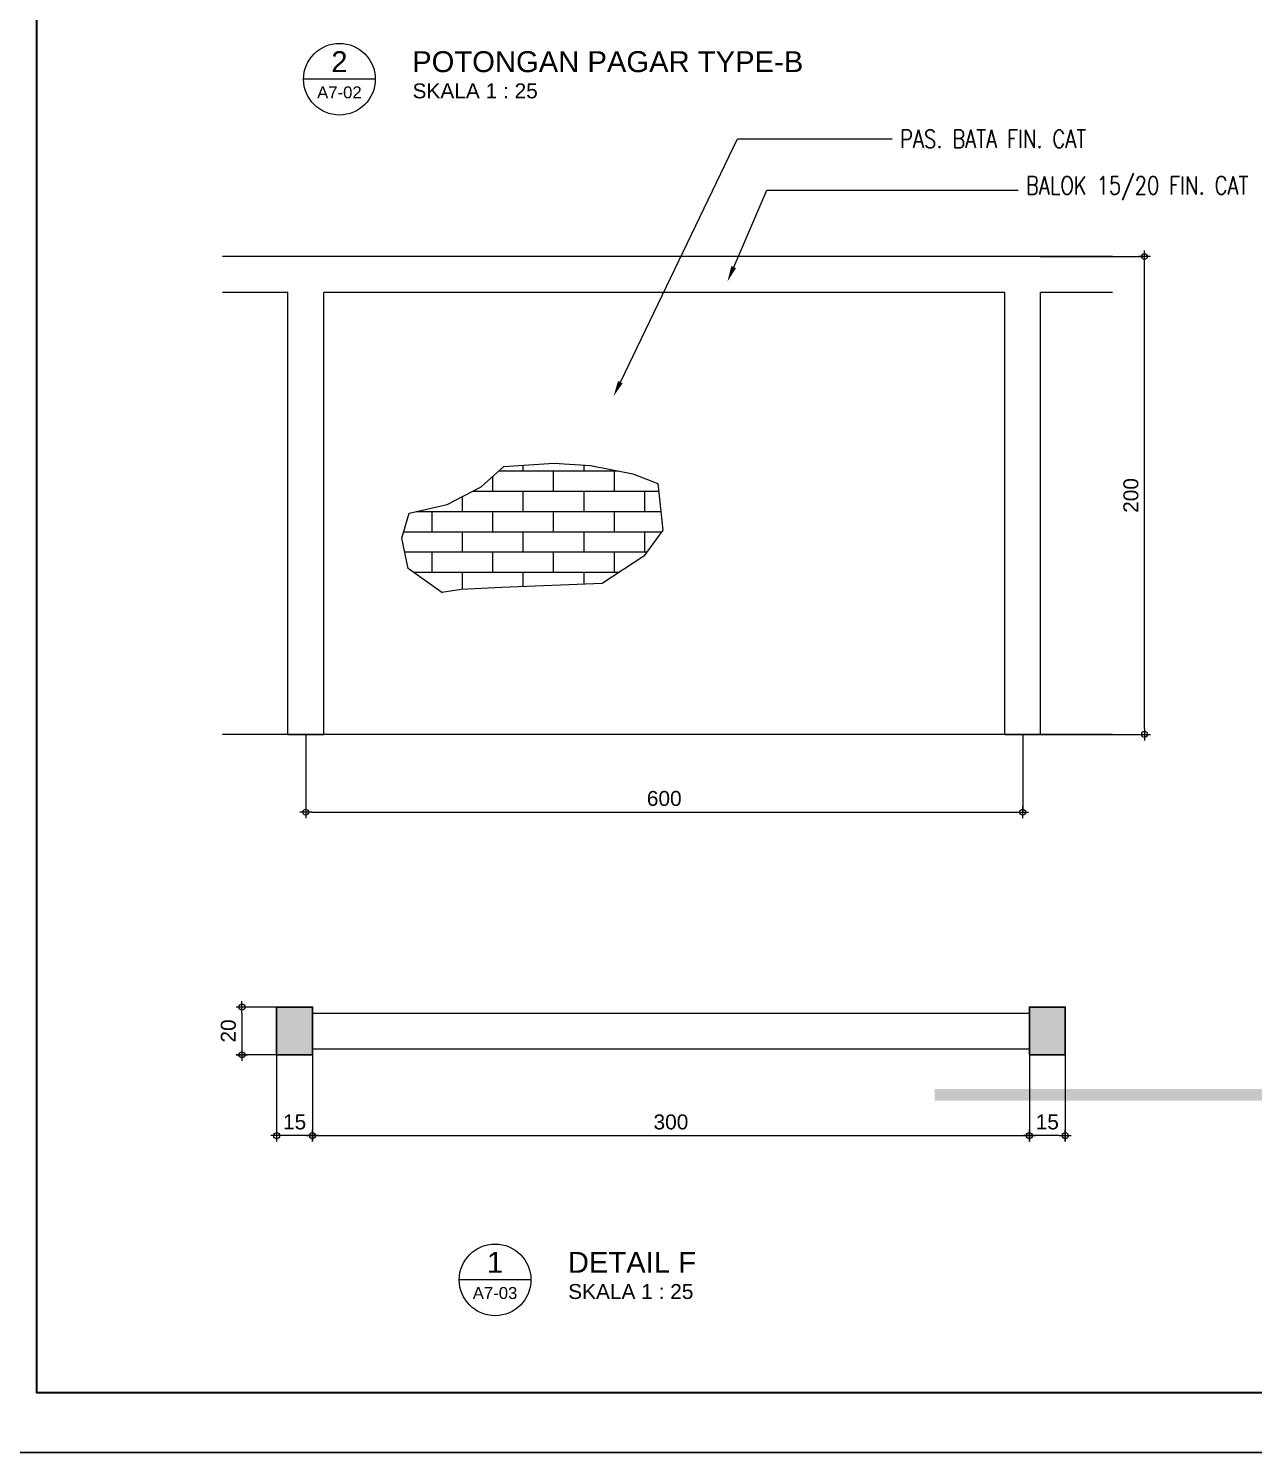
# Model space of a CAD drawing. Header units: millimetres. Extents: x -11 to 1625, y -267 to 195.
# Drawn here: x 828.08 to 848.58, y 8 to 31.84 of the extents above; entities that cross this region are included whole.
import ezdxf
from ezdxf import colors
from ezdxf.entities.mleader import LeaderData, LeaderLine
from ezdxf.enums import TextEntityAlignment as Align
from ezdxf.math import Vec2, Vec3

# ---------------------------------------------------------------- set-up
doc = ezdxf.new("R2010")
doc.units = ezdxf.units.MM
for name, color, linetype, lineweight in [('ARS DIN', 31, 'Continuous', 5), ('ARSIR', 2, 'Continuous', 5), ('CONCRETE', 8, 'Continuous', 5), ('DIMENSI', 8, 'Continuous', 9), ('dinding', 5, 'Continuous', 15), ('GRS KOP', 1, 'Continuous', 35), ('KOLOM', 1, 'Continuous', 30), ('kop', 7, 'Continuous', 20), ('not', 7, 'Continuous', 20), ('TEXT KETERANGAN', 7, 'Continuous', 9), ('u', 6, 'Continuous', 20)]:
    doc.layers.add(name, color=color, linetype=linetype, lineweight=lineweight)
doc.styles.add('ATTR', font='romans.shx', dxfattribs={"width": 0.8, "height": 1.735066})
doc.styles.add('BARU', font='complex.shx')
doc.styles.get("Standard").update_dxf_attribs({"font": 'ARIALUNI.TTF'})
doc.dimstyles.new('SK 50', dxfattribs={"dimtxt": 0.25, "dimasz": 0.1, "dimexe": 0, "dimexo": 0, "dimgap": 0.1, "dimtad": 1, "dimdec": 0, "dimlfac": 50, "dimzin": 12, "dimdsep": 46, "dimtxsty": 'Standard', "dimblk": 'BULAT', "dimcen": 0.1, "dimclrd": 256, "dimclre": 256, "dimclrt": 256, "dimadec": 0, "dimazin": 3, "dimtfac": 1, "dimtdec": 0, "dimtofl": 0, "dimtmove": 0, "dimatfit": 3, "dimldrblk": 'BULAT', "dimfxl": 0, "dimtolj": 1, "dimtzin": 0, "dimlwd": -1, "dimlwe": -1, "dimarcsym": 0})
doc.dimstyles.new('SK-25', dxfattribs={"dimtxt": 0.25, "dimasz": 0.1, "dimexe": 0.1, "dimexo": 0, "dimgap": 0.1, "dimtad": 1, "dimdec": 0, "dimlfac": 25, "dimzin": 12, "dimdsep": 46, "dimtxsty": 'Standard', "dimblk": 'BULAT', "dimcen": 0.1, "dimclrd": 256, "dimadec": 0, "dimazin": 3, "dimtfac": 1, "dimtdec": 0, "dimtofl": 0, "dimtmove": 0, "dimatfit": 3, "dimldrblk": 'BULAT', "dimfxl": 0, "dimtolj": 1, "dimtzin": 0, "dimarcsym": 0})

# ---------------------------------------------------------------- blocks, each defined once
blk = doc.blocks.new('kop')
at = {"layer": 'GRS KOP'}
blk.add_lwpolyline([(1, 54), (83, 54), (83, 1), (1, 1)], close=True, dxfattribs=at)
at = {"layer": 'kop', "color": 7}
for p, q in [((84, 55), (0, 55)), ((0, 0), (84, 0))]:
    blk.add_line(p, q, dxfattribs=at)
at = {"layer": 'kop', "style": 'BARU', "flags": 4}
for p, height in [((73.8, 5.4), 0.35), ((80.303, 5.382), 0.25), ((73.8, 4.9), 0.35), ((80.303, 4.882), 0.25), ((73.8, 4.4), 0.35), ((80.303, 4.382), 0.25)]:
    blk.add_attdef('-', p, '', height=height, dxfattribs=at)
at = {"layer": 'kop', "flags": 4}
for tag, p in [('AR-00', (78.057, 2.648)), ('00', (81.238, 2.647))]:
    blk.add_attdef(tag, text='', height=0.35, dxfattribs=at).set_placement(p, align=Align.MIDDLE)
blk = doc.blocks.new('PAGAR TYPE B')
at = {"layer": 'CONCRETE'}
for points in [[(-1.5, 0.175), (-1.65, 0.175), (-1.65, -0.025), (-1.5, -0.025)], [(1.65, 0.175), (1.5, 0.175), (1.5, -0.025), (1.65, -0.025)]]:
    blk.add_hatch(color=256, dxfattribs=at).paths.add_polyline_path(points)
at = {"layer": 'dinding'}
for points in [[(-1.5, 0.15), (1.5, 0.15)], [(-1.5, 0), (1.5, 0)]]:
    blk.add_lwpolyline(points, dxfattribs=at)
at = {"layer": 'KOLOM'}
for points in [[(-1.65, -0.025), (-1.5, -0.025), (-1.5, 0.175), (-1.65, 0.175)], [(1.5, -0.025), (1.65, -0.025), (1.65, 0.175), (1.5, 0.175)]]:
    blk.add_lwpolyline(points, close=True, dxfattribs=at)
blk = doc.blocks.new('BULAT')
for p, q in [((-1, 0), (1, 0)), ((0, -1), (0, 1))]:
    blk.add_line(p, q)
blk.add_circle((0, 0), 0.5)
blk = doc.blocks.new('*D519')
at = {"layer": 'Defpoints', "color": 0, "ltscale": 0.15}
for p in [(832.719, 20.023), (844.719, 20.023), (844.719, 18.721)]:
    blk.add_point(p, dxfattribs=at)
at = {"layer": 'u', "ltscale": 0.15}
for p, q in [((832.719, 20.023), (832.719, 18.721)), ((844.719, 20.023), (844.719, 18.721)), ((832.819, 18.721), (844.619, 18.721))]:
    blk.add_line(p, q, dxfattribs=at)
at = {"layer": 'u', "ltscale": 0.15, "xscale": 0.1, "yscale": 0.1, "zscale": 0.1, "rotation": 180}
blk.add_blockref('BULAT', (832.719, 18.721), dxfattribs=at)
at = {"layer": 'u', "ltscale": 0.15, "xscale": 0.1, "yscale": 0.1, "zscale": 0.1}
blk.add_blockref('BULAT', (844.719, 18.721), dxfattribs=at)
at = {"layer": 'u', "ltscale": 0.15, "insert": (838.719, 18.949), "char_height": 0.25, "attachment_point": 5}
blk.add_mtext('\\A1;600', dxfattribs=at)
blk = doc.blocks.new('*D527')
at = {"layer": 'Defpoints', "color": 0, "ltscale": 0.15}
for p in [(845.019, 28.023), (846.758, 28.023), (845.019, 20.023)]:
    blk.add_point(p, dxfattribs=at)
at = {"layer": 'u', "ltscale": 0.15}
for p, q in [((845.019, 28.023), (846.758, 28.023)), ((846.758, 20.123), (846.758, 27.923)), ((845.019, 20.023), (846.758, 20.023))]:
    blk.add_line(p, q, dxfattribs=at)
at = {"layer": 'u', "ltscale": 0.15, "xscale": 0.1, "yscale": 0.1, "zscale": 0.1}
for p, rotation in [((846.758, 28.023), 90), ((846.758, 20.023), 270)]:
    blk.add_blockref('BULAT', p, dxfattribs=dict(at, rotation=rotation))
at = {"layer": 'u', "ltscale": 0.15, "insert": (846.531, 24.023), "char_height": 0.25, "attachment_point": 5, "rotation": 90}
blk.add_mtext('\\A1;200', dxfattribs=at)
blk = doc.blocks.new('*D522')
at = {"layer": 'Defpoints', "color": 0}
for p in [(844.831, 14.758), (845.431, 14.658), (844.831, 13.305)]:
    blk.add_point(p, dxfattribs=at)
at = {"layer": 'u', "color": 0, "lineweight": -2}
for p, q in [((844.831, 14.758), (844.831, 13.205)), ((845.431, 14.658), (845.431, 13.205))]:
    blk.add_line(p, q, dxfattribs=at)
at = {"layer": 'u', "lineweight": -2}
blk.add_line((845.331, 13.305), (844.931, 13.305), dxfattribs=at)
at = {"layer": 'u', "lineweight": -2, "xscale": 0.1, "yscale": 0.1, "zscale": 0.1, "rotation": 180}
blk.add_blockref('BULAT', (844.831, 13.305), dxfattribs=at)
at = {"layer": 'u', "lineweight": -2, "xscale": 0.1, "yscale": 0.1, "zscale": 0.1}
blk.add_blockref('BULAT', (845.431, 13.305), dxfattribs=at)
at = {"layer": 'u', "color": 0, "insert": (845.131, 13.533), "char_height": 0.25, "attachment_point": 5}
blk.add_mtext('\\A1;15', dxfattribs=at)
blk = doc.blocks.new('*D523')
at = {"layer": 'Defpoints', "color": 0}
for p in [(832.831, 14.658), (844.831, 14.658), (844.831, 13.305)]:
    blk.add_point(p, dxfattribs=at)
at = {"layer": 'u', "color": 0, "lineweight": -2}
for p, q in [((832.831, 14.658), (832.831, 13.205)), ((844.831, 14.658), (844.831, 13.205))]:
    blk.add_line(p, q, dxfattribs=at)
at = {"layer": 'u', "lineweight": -2}
blk.add_line((832.931, 13.305), (844.731, 13.305), dxfattribs=at)
at = {"layer": 'u', "lineweight": -2, "xscale": 0.1, "yscale": 0.1, "zscale": 0.1, "rotation": 180}
blk.add_blockref('BULAT', (832.831, 13.305), dxfattribs=at)
at = {"layer": 'u', "lineweight": -2, "xscale": 0.1, "yscale": 0.1, "zscale": 0.1}
blk.add_blockref('BULAT', (844.831, 13.305), dxfattribs=at)
at = {"layer": 'u', "color": 0, "insert": (838.831, 13.533), "char_height": 0.25, "attachment_point": 5}
blk.add_mtext('\\A1;300', dxfattribs=at)
blk = doc.blocks.new('*D524')
at = {"layer": 'Defpoints', "color": 0}
for p in [(832.231, 14.758), (832.831, 14.658), (832.231, 13.305)]:
    blk.add_point(p, dxfattribs=at)
at = {"layer": 'u', "color": 0, "lineweight": -2}
for p, q in [((832.231, 14.758), (832.231, 13.205)), ((832.831, 14.658), (832.831, 13.205))]:
    blk.add_line(p, q, dxfattribs=at)
at = {"layer": 'u', "lineweight": -2}
blk.add_line((832.731, 13.305), (832.331, 13.305), dxfattribs=at)
at = {"layer": 'u', "lineweight": -2, "xscale": 0.1, "yscale": 0.1, "zscale": 0.1, "rotation": 180}
blk.add_blockref('BULAT', (832.231, 13.305), dxfattribs=at)
at = {"layer": 'u', "lineweight": -2, "xscale": 0.1, "yscale": 0.1, "zscale": 0.1}
blk.add_blockref('BULAT', (832.831, 13.305), dxfattribs=at)
at = {"layer": 'u', "color": 0, "insert": (832.531, 13.533), "char_height": 0.25, "attachment_point": 5}
blk.add_mtext('\\A1;15', dxfattribs=at)
blk = doc.blocks.new('*D2979')
at = {"layer": 'Defpoints', "color": 0}
for p in [(832.231, 15.458), (831.651, 14.658), (832.231, 14.658)]:
    blk.add_point(p, dxfattribs=at)
at = {"layer": 'u', "color": 0, "lineweight": -2}
for p, q in [((832.231, 15.458), (831.551, 15.458)), ((832.231, 14.658), (831.551, 14.658))]:
    blk.add_line(p, q, dxfattribs=at)
at = {"layer": 'u', "lineweight": -2}
blk.add_line((831.651, 15.358), (831.651, 14.758), dxfattribs=at)
at = {"layer": 'u', "lineweight": -2, "xscale": 0.1, "yscale": 0.1, "zscale": 0.1}
for p, rotation in [((831.651, 15.458), 90), ((831.651, 14.658), 270)]:
    blk.add_blockref('BULAT', p, dxfattribs=dict(at, rotation=rotation))
at = {"layer": 'u', "color": 0, "insert": (831.423, 15.058), "char_height": 0.25, "attachment_point": 5, "rotation": 90}
blk.add_mtext('\\A1;20', dxfattribs=at)
blk = doc.blocks.new('Ndtpd')
blk.add_line((0.747, 0), (-0.747, 0))
blk.add_circle((0, 0), 0.747)
at = {"flags": 4}
for tag, height, p in [('NO', 0.5, (0, 0.148)), ('NOLBR', 0.3, (0, -0.398))]:
    blk.add_attdef(tag, text='', height=height, dxfattribs=at).set_placement(p, align=Align.CENTER)
for tag, p, height in [('NDTPD', (1.516, 0.148), 0.5), ('SKALA', (1.523, -0.398), 0.3)]:
    blk.add_attdef(tag, p, '', height=height, dxfattribs=at)

msp = doc.modelspace()

# ---------------------------------------------------------------- hatches: boundary and pattern name
at = {"layer": 'ARS DIN'}
h = msp.add_hatch(dxfattribs=at)
h.set_pattern_fill('AR-BRSTD', color=256, scale=0.005, style=0)
h.set_pattern_definition([(0, (834.32758, 22.40018), (0, 0.33871), []), (90, (834.3276, 22.4002), (-0.508, 0.33871), [0.33871, -0.33871])])
h.paths.add_polyline_path([(834.4486004, 23.728977), (835.0860683, 23.8744593), (835.6532252, 24.1679493), (836.0358886, 24.5092176), (836.8695436, 24.5638202), (837.4845356, 24.5228678), (838.1951913, 24.3863613), (838.6120198, 24.2225527), (838.6940179, 23.444462), (838.3796891, 23.0076396), (837.682699, 22.5503402), (836.0017213, 22.4820865), (835.3183969, 22.4479601), (834.9972342, 22.4001826), (834.4300751, 22.8028786), (834.3275775, 23.3079547)])
at = {"layer": 'ARSIR', "linetype": 'Continuous'}
h = msp.add_hatch(dxfattribs=at)
h.set_pattern_fill('AR-SAND', color=2, scale=0.001, style=0)
h.paths.add_polyline_path([(860.2435077, 14.0838191), (843.2434278, 14.0838191), (843.2434278, 13.8888191), (860.2435077, 13.8888191)])

# ---------------------------------------------------------------- linework, layer by layer
at = {"color": 4, "linetype": 'Continuous', "lineweight": 25}
for p, q in [((846.223199, 28.0227403), (831.3252292, 28.0227403)), ((832.4186577, 27.4227403), (831.3252292, 27.4227403)), ((832.4186577, 20.0227403), (832.4186577, 27.4227403)), ((844.4186577, 27.4227403), (833.0186577, 27.4227403)), ((833.0186577, 20.0227403), (833.0186577, 27.4227403)), ((844.4186577, 20.0227403), (844.4186577, 27.4227403)), ((846.223199, 27.4227403), (845.0186577, 27.4227403)), ((845.0186577, 20.0227403), (845.0186577, 27.4227403)), ((846.223199, 20.0227403), (831.3252292, 20.0227403)), ((846.223199, 20.0227403), (831.3252292, 20.0227403)), ((832.4186577, 20.0227403), (833.0186577, 20.0227403)), ((844.4186577, 20.0227403), (845.0186577, 20.0227403))]:
    msp.add_line(p, q, dxfattribs=at)
msp.add_lwpolyline([(834.4486004, 23.728977), (835.0860683, 23.8744593), (835.6532252, 24.1679493), (836.0358886, 24.5092176), (836.8695436, 24.5638202), (837.4845356, 24.5228678), (838.1951913, 24.3863613), (838.6120198, 24.2225527), (838.6940179, 23.444462), (838.3796891, 23.0076396), (837.682699, 22.5503402), (836.0017213, 22.4820865), (835.3183969, 22.4479601), (834.9972342, 22.4001826), (834.4300751, 22.8028786), (834.3275775, 23.3079547), (834.4486004, 23.728977)], dxfattribs=at)

# ---------------------------------------------------------------- block references
at = {"layer": 'DIMENSI', "xscale": 4, "yscale": 4, "zscale": 4}
msp.add_blockref('PAGAR TYPE B', (838.8312826, 14.7576551), dxfattribs=at)
at = {"layer": 'kop'}
msp.add_blockref('kop', (827.2141618, 8), dxfattribs=at)
at = {"layer": 'not'}
ref = msp.add_blockref('Ndtpd', (833.2820345, 30.9917677), dxfattribs=dict(at, xscale=0.803212851405533, yscale=0.8032128514056467, zscale=0.8032128514056226))
ref.add_attrib('NO', '2', dxfattribs={"layer": '0', "height": 0.35, "flags": 4}).set_placement((833.2817073, 31.1102935), align=Align.CENTER)
ref.add_attrib('NDTPD', 'POTONGAN PAGAR TYPE-B', (834.4997192, 31.1102935), dxfattribs={"layer": '0', "height": 0.35, "flags": 4})
ref.add_attrib('NOLBR', 'A7-02', dxfattribs={"layer": '0', "height": 0.2, "flags": 4}).set_placement((833.2817073, 30.6717978), align=Align.CENTER)
ref.add_attrib('SKALA', 'SKALA 1 : 25', (834.5055192, 30.6717978), dxfattribs={"layer": '0', "height": 0.25, "flags": 4})
ref = msp.add_blockref('Ndtpd', (835.8873355, 10.8905271), dxfattribs=dict(at, xscale=0.803212851405533, yscale=0.8032128514056467, zscale=0.8032128514056226))
ref.add_attrib('NO', '1', dxfattribs={"layer": '0', "height": 0.35, "flags": 4}).set_placement((835.8870083, 11.009053), align=Align.CENTER)
ref.add_attrib('NDTPD', 'DETAIL F', (837.1050201, 11.009053), dxfattribs={"layer": '0', "height": 0.35, "flags": 4})
ref.add_attrib('NOLBR', 'A7-03', dxfattribs={"layer": '0', "height": 0.2, "flags": 4}).set_placement((835.8870083, 10.5705572), align=Align.CENTER)
ref.add_attrib('SKALA', 'SKALA 1 : 25', (837.1108202, 10.5705572), dxfattribs={"layer": '0', "height": 0.25, "flags": 4})
at = {"layer": 'TEXT KETERANGAN'}
msp.add_blockref('kop', (827.2141618, -47), dxfattribs=at)

# ---------------------------------------------------------------- dimensions: what is measured, and where the dimension line sits
at = {"layer": 'u', "ltscale": 0.15}
dim = msp.add_linear_dim(base=(846.7584805, 28.0227403), p1=(845.0186577, 20.0227403), p2=(845.0186577, 28.0227403), angle=90, dimstyle='SK 50', override={"dimlfac": 25}, dxfattribs=at)
dim.commit()
dim.dimension.update_dxf_attribs({"geometry": '*D527', "text_midpoint": (846.530752, 24.0227403)})
dim = msp.add_linear_dim(base=(844.7186577, 18.7210487), p1=(832.7186577, 20.0227403), p2=(844.7186577, 20.0227403), dimstyle='SK 50', dxfattribs=at)
dim.commit()
dim.dimension.update_dxf_attribs({"geometry": '*D519', "text_midpoint": (838.7186577, 18.9487772)})
at = {"layer": 'u'}
dim = msp.add_linear_dim(base=(831.6505324, 14.6576551), p1=(832.2312826, 15.4576551), p2=(832.2312826, 14.6576551), angle=90, dimstyle='SK-25', dxfattribs=at)
dim.commit()
dim.dimension.update_dxf_attribs({"geometry": '*D2979', "text_midpoint": (831.4228039, 15.0576551)})
for base, p1, p2, picture, middle in [((832.2312826, 13.3049598), (832.8312826, 14.6576551), (832.2312826, 14.7576551), '*D524', (832.5312826, 13.3049598)), ((844.8312826, 13.3049598), (845.4312826, 14.6576551), (844.8312826, 14.7576551), '*D522', (845.1312826, 13.3049598))]:
    dim = msp.add_linear_dim(base=base, p1=p1, p2=p2, angle=180, dimstyle='SK-25', dxfattribs=at)
    dim.commit()
    dim.dimension.update_dxf_attribs({"geometry": picture, "text_midpoint": middle, "dimtype": 160})
dim = msp.add_linear_dim(base=(844.8312826, 13.3049598), p1=(832.8312826, 14.6576551), p2=(844.8312826, 14.6576551), dimstyle='SK-25', dxfattribs=at)
dim.commit()
dim.dimension.update_dxf_attribs({"geometry": '*D523', "text_midpoint": (838.8312826, 13.5326883)})

# ---------------------------------------------------------------- leaders
at = {"layer": 'TEXT KETERANGAN'}
ml = msp.add_multileader_mtext('Standard', dxfattribs=at)
ml.set_content('{\\C90;PAS. BATA FIN. CAT}', color=256, style='ATTR')
ml.set_leader_properties()
ml.build(insert=Vec2(0, 0))
ml.multileader.update_dxf_attribs({"text_left_attachment_type": 2, "text_right_attachment_type": 2, "dogleg_length": 2.367, "arrow_head_size": 0.2637542})
ctx = ml.context
ctx.base_point, ctx.char_height, ctx.arrow_head_size, ctx.landing_gap_size, ctx.plane_origin = Vec3(842.5345918, 29.9922505), 0.3, 0.2637542, 0.1318771, Vec3(843.4995799, 26.5866079)
ctx.left_attachment, ctx.right_attachment = 2, 2
notes = []
notes.append((ctx, [(0, (1, 1, 0), (839.9463102, 29.9922505), (1, 0), 2.5882816, [(0, [(837.8696693, 25.6824735)], 0, [])])]))
ctx.mtext.insert, ctx.mtext.flow_direction = Vec3(842.6664689, 30.1422505), 5
ml = msp.add_multileader_mtext('Standard', dxfattribs=at)
ml.set_content('{\\C90;BALOK 15/20 FIN. CAT}', color=256, style='ATTR')
ml.set_leader_properties()
ml.build(insert=Vec2(0, 0))
ml.multileader.update_dxf_attribs({"text_left_attachment_type": 2, "text_right_attachment_type": 2, "dogleg_length": 2.367, "arrow_head_size": 0.2637542})
ctx = ml.context
ctx.base_point, ctx.char_height, ctx.arrow_head_size, ctx.landing_gap_size, ctx.plane_origin = Vec3(844.6416385, 29.135783), 0.3, 0.2637542, 0.1318771, Vec3(845.6066266, 27.1801891)
ctx.left_attachment, ctx.right_attachment = 2, 2
notes.append((ctx, [(0, (1, 1, 0), (840.4369852, 29.135783), (1, 0), 4.2046533, [(0, [(839.7775342, 27.6045591)], 0, [])])]))
ctx.mtext.insert, ctx.mtext.flow_direction = Vec3(844.7735156, 29.3643544), 5
for ctx, leaders in notes:
    for number, flags, end, landing, length, lines in leaders:
        leader = LeaderData()
        leader.index, (leader.has_last_leader_line, leader.has_dogleg_vector, leader.attachment_direction) = number, flags
        leader.last_leader_point, leader.dogleg_vector, leader.dogleg_length = Vec3(end), Vec3(landing), length
        for number, points, colour, breaks in lines:
            line = LeaderLine()
            line.index, line.vertices, line.color, line.breaks = number, Vec3.list(points), colors.encode_raw_color(colour), breaks
            leader.lines.append(line)
        ctx.leaders.append(leader)

doc.saveas('drawing.dxf')
